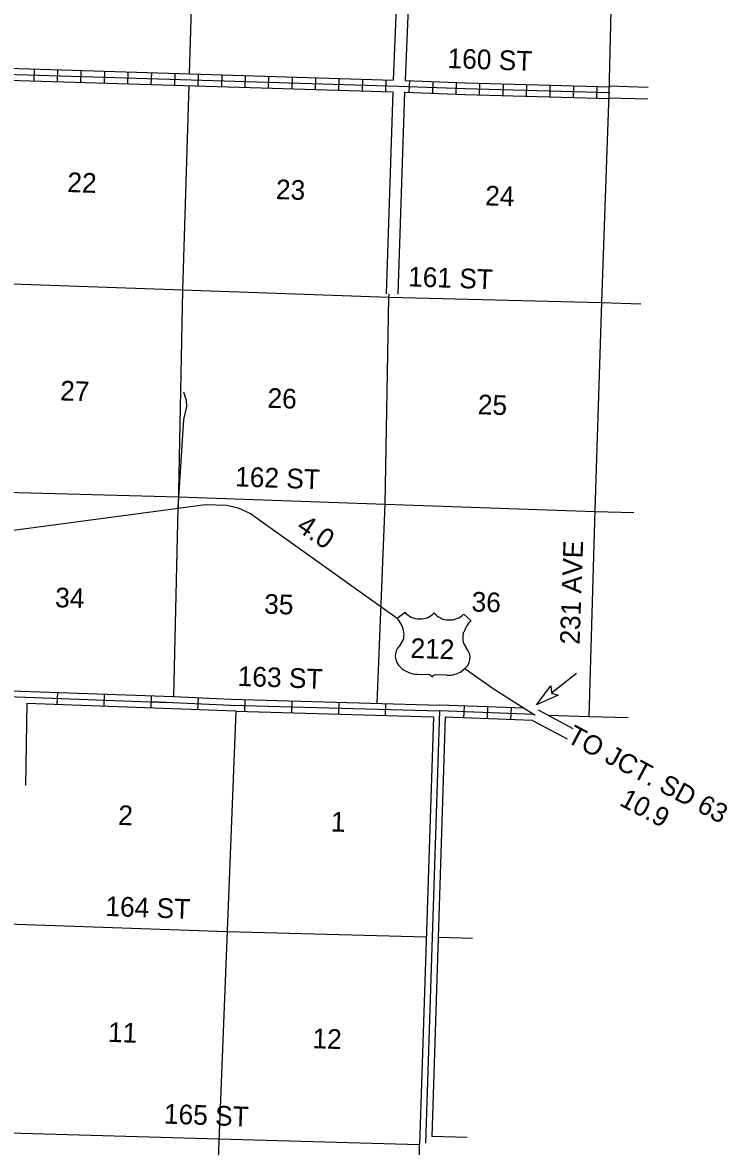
# Model space of a CAD drawing. Extents: x 589837 to 1026606, y 16219719 to 16549911.
# Drawn here: x 983629 to 1001557, y 16361112 to 16389668 of the extents above; entities that cross this region are included whole.
import ezdxf

# ---------------------------------------------------------------- set-up
doc = ezdxf.new("R2010")
doc.units = 0
for name, color, linetype in [('L10', 7, 'Continuous'), ('L11', 7, 'Continuous'), ('L13', 7, 'Continuous'), ('L14', 7, 'Continuous'), ('L2', 7, 'Continuous'), ('L28', 7, 'Continuous'), ('L3', 7, 'Continuous'), ('L30', 7, 'Continuous'), ('L51', 7, 'Continuous'), ('L8', 7, 'Continuous'), ('L9', 7, 'Continuous')]:
    doc.layers.add(name, color=color, linetype=linetype)

msp = doc.modelspace()

# ---------------------------------------------------------------- linework, layer by layer
at = {"layer": 'L10'}
for p, q in [((994079, 16372031), (993727, 16361154)), ((994379, 16372021), (994034, 16361365))]:
    msp.add_line(p, q, dxfattribs=at)
for points in [[(993545, 16393351), (993460, 16390660), (993358, 16388195)], [(993241, 16393210), (993160, 16390671), (993058, 16388205)]]:
    msp.add_lwpolyline(points, dxfattribs=at)
at = {"layer": 'L11'}
for p, q in [((993047, 16387906), (992877, 16382775)), ((993347, 16387895), (993177, 16382765)), ((983743, 16372376), (983704, 16370280))]:
    msp.add_line(p, q, dxfattribs=at)
msp.add_lwpolyline([(993712, 16361154), (993628, 16356009)], dxfattribs=at)
at = {"layer": 'L13'}
for p, q in [((987874, 16388364), (988034, 16393350)), ((987477, 16372541), (987587, 16377331)), ((988834, 16366575), (993898, 16366439)), ((988624, 16361298), (978193, 16361594)), ((993712, 16361154), (988624, 16361298))]:
    msp.add_line(p, q, dxfattribs=at)
for points in [[(987598, 16377333), (987706, 16382869), (987864, 16388064)], [(998349, 16382542), (992947, 16382679), (987706, 16382869), (982389, 16383053), (981243, 16383093)], [(992651, 16372372), (992854, 16377432), (992947, 16382679), (992951, 16382772)], [(971907, 16378084), (976977, 16377941), (982244, 16377758), (987603, 16377615)], [(987603, 16377615), (992854, 16377432), (998179, 16377248)], [(989057, 16372174), (988212, 16350939), (988023, 16345756)], [(973094, 16367021), (978128, 16366886), (983488, 16366759), (988834, 16366574)]]:
    msp.add_lwpolyline(points, dxfattribs=at)
at = {"layer": 'L2'}
msp.add_lwpolyline([(998823, 16398349), (998664, 16393140), (998536, 16387861), (998350, 16382567), (998180, 16377282), (998027, 16372029), (997009, 16372060)], dxfattribs=at)
at = {"layer": 'L28'}
msp.add_line((997715, 16373126), (997084, 16372631), dxfattribs=at)
msp.add_lwpolyline([(997084, 16372631), (997254, 16372575), (996699, 16372330), (997065, 16372817)], close=True, dxfattribs=at)
at = {"layer": 'L3'}
for p, q in [((993153, 16374538), (993359, 16374688)), ((995031, 16374472), (994849, 16374635)), ((993317, 16374219), (993317, 16374219)), ((994844, 16374154), (994845, 16374175)), ((993216, 16373836), (993229, 16373846)), ((994919, 16373776), (994919, 16373776)), ((993269, 16373268), (993252, 16373282)), ((993667, 16373110), (993955, 16373100)), ((994418, 16373083), (994130, 16373093)), ((994798, 16373195), (994824, 16373215))]:
    msp.add_line(p, q, dxfattribs=at)
for points in [[(979196, 16377181), (981262, 16376681), (981819, 16376630), (982244, 16376616), (987586, 16377331), (988272, 16377426), (988822, 16377409), (989112, 16377341), (989424, 16377198), (993153, 16374538)], [(994881, 16373254), (995619, 16372734), (996665, 16372071)]]:
    msp.add_lwpolyline(points, dxfattribs=at)
for centre, major_axis, start_param, end_param in [((992420, 16374090), (912, -32), 0.214479, 0.670359), ((993731, 16374893), (-453, 16), 0.622819, 2.544813), ((994481, 16374866), (453, -16), 3.738383, 5.66631), ((995733, 16373973), (-912, 32), 5.612823, 6.055156), ((992782, 16374118), (550, -19), 5.691248, 6.543433), ((995373, 16374027), (-550, 19), 6.0519, 6.897264), ((993599, 16373570), (-492, 17), 5.612347, 7.101612), ((994520, 16373537), (492, -17), 5.416434, 6.951517), ((993686, 16373580), (-563, 20), 0.768344, 1.570795), ((993948, 16373022), (93.9, -3.3), 0.180985, 1.570796), ((994133, 16373016), (93.9, -3.3), 1.570796, 2.960608), ((994434, 16373554), (563, -20), 4.712389, 5.445233)]:
    msp.add_ellipse(centre, major_axis=major_axis, ratio=0.833333, start_param=start_param, end_param=end_param, dxfattribs=at)
at = {"layer": 'L51'}
for p, q in [((998542, 16388057), (999542, 16388029)), ((998534, 16387757), (999533, 16387729)), ((999348, 16382513), (998349, 16382542)), ((998179, 16377248), (999178, 16377218)), ((999027, 16372002), (998027, 16372029)), ((994198, 16366430), (995073, 16366401)), ((994932, 16361340), (994034, 16361365))]:
    msp.add_line(p, q, dxfattribs=at)
for points in [[(996740, 16372203), (997619, 16371736)], [(996600, 16371938), (997478, 16371471)]]:
    msp.add_lwpolyline(points, dxfattribs=at)
at = {"layer": 'L8'}
for p, q in [((982739, 16388521), (993058, 16388205)), ((983924, 16388484), (983915, 16388186)), ((984521, 16388466), (984511, 16388167)), ((985117, 16388447), (985108, 16388149)), ((985713, 16388429), (985704, 16388131)), ((986309, 16388411), (986300, 16388113)), ((977356, 16388385), (993047, 16387906)), ((986906, 16388393), (986897, 16388094)), ((987502, 16388374), (987493, 16388076)), ((988098, 16388356), (988089, 16388058)), ((988695, 16388338), (988686, 16388040)), ((989291, 16388320), (989282, 16388022)), ((989887, 16388301), (989878, 16388003)), ((990484, 16388283), (990474, 16387985)), ((991080, 16388265), (991071, 16387967)), ((991676, 16388247), (991667, 16387949)), ((992272, 16388228), (992263, 16387930)), ((992869, 16388210), (992860, 16387912)), ((993466, 16388190), (993455, 16387892)), ((994062, 16388168), (994051, 16387870)), ((994658, 16388146), (994647, 16387848)), ((995253, 16388127), (995245, 16387829)), ((995850, 16388111), (995841, 16387812)), ((996446, 16388094), (996438, 16387796)), ((997042, 16388077), (997034, 16387779)), ((997639, 16388061), (997630, 16387763)), ((998235, 16388044), (998227, 16387746)), ((996389, 16372246), (994240, 16372327)), ((994858, 16372303), (994847, 16372004)), ((995454, 16372280), (995443, 16371982)), ((996051, 16372258), (996039, 16371960)), ((996601, 16371938), (994379, 16372021))]:
    msp.add_line(p, q, dxfattribs=at)
for points in [[(977360, 16388535), (993202, 16388051), (994886, 16387988), (998567, 16387886)], [(993358, 16388195), (994890, 16388138), (998572, 16388036)], [(993347, 16387895), (994881, 16387838), (998563, 16387736)], [(996641, 16372086), (994234, 16372177)]]:
    msp.add_lwpolyline(points, dxfattribs=at)
at = {"layer": 'L9'}
for p, q in [((984517, 16372647), (984506, 16372349)), ((985709, 16372604), (985698, 16372306)), ((986902, 16372561), (986891, 16372263)), ((988095, 16372513), (988082, 16372215)), ((989285, 16372467), (989277, 16372169)), ((990478, 16372433), (990469, 16372135)), ((989057, 16372174), (994079, 16372031)), ((991670, 16372399), (991662, 16372101)), ((992863, 16372365), (992855, 16372067))]:
    msp.add_line(p, q, dxfattribs=at)
for points in [[(987586, 16377331), (987732, 16379586), (987809, 16379909), (987797, 16380068), (987729, 16380278)], [(976163, 16372754), (982116, 16372585), (987321, 16372396)], [(977024, 16372880), (982121, 16372735), (987477, 16372541)], [(986896, 16372416), (988928, 16372328), (994234, 16372177)], [(987477, 16372541), (988933, 16372478), (994238, 16372327)], [(983743, 16372376), (989057, 16372183)], [(994234, 16372177), (993878, 16361199)]]:
    msp.add_lwpolyline(points, dxfattribs=at)

# ---------------------------------------------------------------- texts
at = {"layer": 'L14'}
for s, p in [('22', (984763, 16385362)), ('23', (990067, 16385182)), ('24', (995388, 16385023)), ('27', (984580, 16380068)), ('26', (989852, 16379881)), ('25', (995200, 16379717)), ('34', (984453, 16374814)), ('35', (989768, 16374651)), ('36', (995042, 16374706)), ('2', (986057, 16369283)), ('1', (991462, 16369117)), ('11', (985798, 16363771)), ('12', (990995, 16363611))]:
    msp.add_text(s, height=500, rotation=358.0946, dxfattribs=at).set_placement(p)
at = {"layer": 'L28'}
msp.add_text('4.0', height=500, rotation=325.9865, dxfattribs=at).set_placement((990568, 16376782))
at = {"layer": 'L3'}
msp.add_text('212', height=500, rotation=357.9691, dxfattribs=at).set_placement((993488, 16373527))
at = {"layer": 'L30'}
for s, rotation, p in [('160 ST', 358, (994430, 16388512)), ('161 ST', 358, (993428, 16382966)), ('162 ST', 358, (989030, 16377885)), ('231 AVE', 88, (997794, 16373857)), ('163 ST', 358, (989095, 16372815)), ('164 ST', 358, (985731, 16366971)), ('165 ST', 358, (987219, 16361696))]:
    msp.add_text(s, height=500, rotation=rotation, dxfattribs=at).set_placement(p)
at = {"layer": 'L51'}
for s, height, p in [('TO JCT. SD 63', 489.99, (997438, 16371406)), ('10.9', 490, (998781, 16369797))]:
    msp.add_text(s, height=height, rotation=332.0017, dxfattribs=at).set_placement(p)

doc.saveas('drawing.dxf')
